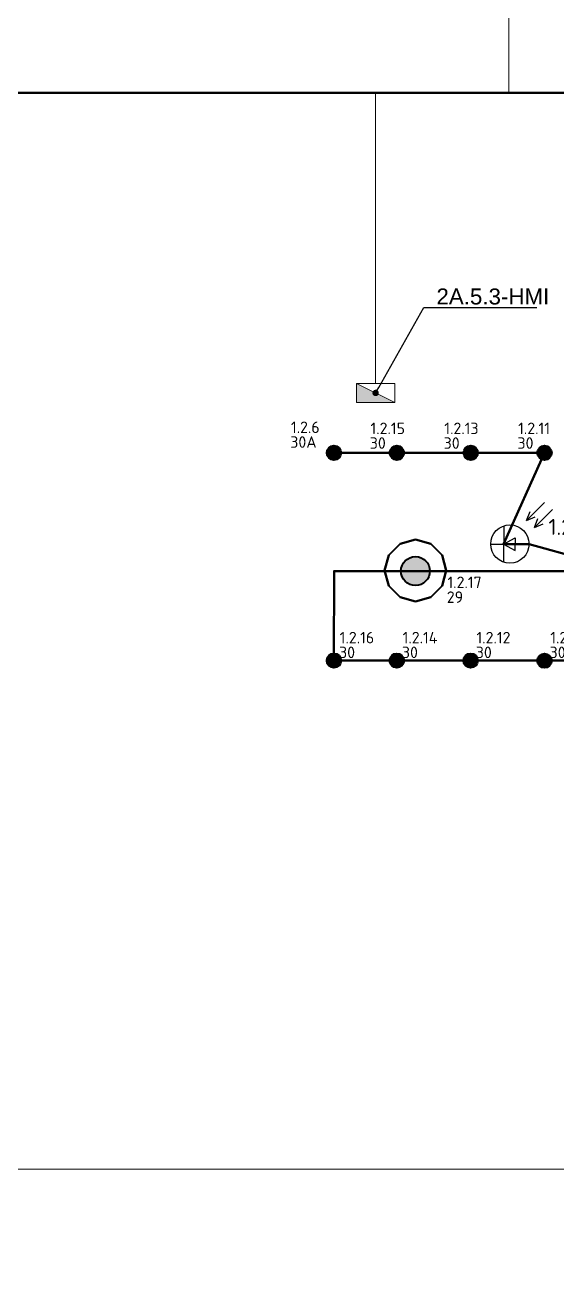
# Model space of a CAD drawing. Header units: millimetres. Extents: x -500444 to 437433, y -1435259 to 1593622.
# Drawn here: x -305616 to -297292, y -1395453 to -1375855 of the extents above; entities that cross this region are included whole.
import ezdxf
from ezdxf import colors
from ezdxf.entities.mleader import LeaderData, LeaderLine
from ezdxf.math import Vec2, Vec3

# ---------------------------------------------------------------- set-up
doc = ezdxf.new("R2010")
doc.units = ezdxf.units.MM
for name, color, linetype, lineweight in [('0_Авт.', 255, 'Continuous', 5), ('_АСУД_Щиты', 6, 'Continuous', 0), ('_Гр.ЩД-2A.4.9.I1.1', 6, 'Continuous', 50), ('_Гр.ЩД-2A.4.9.I1.2', 6, 'Continuous', 50), ('_освещение_dali', 3, 'Continuous', 50), ('A-ANNO-DIMS', 7, 'Continuous', 9), ('Светильники аварийные', 1, 'Continuous', 40)]:
    doc.layers.add(name, color=color, linetype=linetype, lineweight=lineweight)
doc.layers.add('DLX_FL2_LUM 38', color=7, linetype='Continuous', lineweight=40, true_color=0x030bfc)
doc.layers.add('сВЕтильники', color=7, linetype='Continuous', lineweight=40, true_color=0x0000f0)
doc.layers.add('Вставка', color=252, linetype='Continuous')
doc.styles.add('GOST 2.304', font='')
doc.styles.get("Standard").update_dxf_attribs({"font": 'arial.ttf'})
doc.styles.add('TableTextStyle', font='isocpeur.ttf', dxfattribs={"width": 0.9})
doc.styles.get('GOST 2.304').set_extended_font_data('GOST Common')
doc.linetypes.add('Truba', pattern='A,3e-05,[4,MSH_7,S=1,R=0,X=0,Y=0],-3.022072', length=3.022102)
doc.linetypes.add('Проводка в лотке', pattern='A,7.5,[130,ltypeshp.shx,S=0.5,R=0,X=0,Y=0],1,[130,ltypeshp.shx,S=1,R=90,X=0,Y=-0.5],1,[130,ltypeshp.shx,S=0.5,R=0,X=0,Y=0],7.5', length=17)
doc.dimstyles.new('М-200', dxfattribs={"dimtxt": 400, "dimasz": 160, "dimexe": 200, "dimexo": 400, "dimgap": 50, "dimtad": 1, "dimdec": 0, "dimzin": 0, "dimdsep": 46, "dimtxsty": 'GOST 2.304', "dimblk": 'ARCHTICK', "dimcen": 180, "dimdle": 200, "dimadec": 0, "dimazin": 0, "dimtfac": 1, "dimtdec": 0, "dimtmove": 1, "dimatfit": 0, "dimfxl": 1, "dimtolj": 1, "dimtzin": 0, "dimarcsym": 0})

# ---------------------------------------------------------------- blocks, each defined once
blk = doc.blocks.new('_ArchTick')
at = {"color": 0, "linetype": 'ByBlock', "const_width": 0.15}
blk.add_lwpolyline([(-0.5, -0.5), (0.5, 0.5)], dxfattribs=at)
blk = doc.blocks.new('*D57')
at = {"layer": 'A-ANNO-DIMS', "color": 0, "lineweight": -2, "transparency": 16777216}
for p, q in [((-404804, -221203), (-165504, -221203)), ((-404604, -221462), (-404604, -221403)), ((-165704, -221462), (-165704, -221403))]:
    blk.add_line(p, q, dxfattribs=at)
at = {"layer": 'Defpoints', "color": 0, "lineweight": 30, "transparency": 16777216}
for p in [(-404604, -221062), (-165704, -221062), (-165704, -221203)]:
    blk.add_point(p, dxfattribs=at)
at = {"layer": 'A-ANNO-DIMS', "color": 0, "lineweight": -2, "transparency": 16777216, "xscale": 160, "yscale": 160, "zscale": 160, "rotation": 180}
blk.add_blockref('_ArchTick', (-404604, -221203), dxfattribs=at)
at = {"layer": 'A-ANNO-DIMS', "color": 0, "lineweight": -2, "transparency": 16777216, "xscale": 160, "yscale": 160, "zscale": 160}
blk.add_blockref('_ArchTick', (-165704, -221203), dxfattribs=at)
at = {"layer": 'A-ANNO-DIMS', "color": 0, "transparency": 16777216, "insert": (-285154, -220953), "char_height": 400, "width": 850.41, "attachment_point": 5, "style": 'GOST 2.304'}
blk.add_mtext('\\A1;238900', dxfattribs=at)
blk = doc.blocks.new('A$C85fa3c5e')
at = {"layer": '0_Авт.', "color": 6, "lineweight": 25, "ltscale": 100}
for points in [[(5.42, 6.5), (2.59, 3.68), (3.15, 5.07)], [(5.42, 6.5), (2.59, 3.68), (3.98, 4.24)], [(6.66, 5.43), (3.83, 2.6), (4.39, 3.99)], [(6.66, 5.43), (3.83, 2.6), (5.22, 3.16)], [(-0.97, 2.84), (-0.98, -2.84)], [(-3, 0), (3, 0)], [(-0.98, 0), (0.85, 1), (0.85, -0.01)], [(-0.98, 0), (0.84, -1.02), (0.85, -0.01)]]:
    blk.add_lwpolyline(points, dxfattribs=at)
blk.add_circle((0, 0), 3, dxfattribs=at)
blk = doc.blocks.new('*U340')
h = blk.add_hatch(color=0)
h.dxf.hatch_style = 1
h.paths.add_polyline_path([(150, 300), (-150, 300), (-150, -300)])
at = {"color": 0}
blk.add_line((150, 300), (-150, -300), dxfattribs=at)
blk.add_lwpolyline([(150, 300), (150, -300), (-150, -300), (-150, 300)], close=True, dxfattribs=at)
blk = doc.blocks.new('_Dot')
at = {"color": 0, "linetype": 'ByBlock', "lineweight": -2}
blk.add_line((-0.5, 0), (-1, 0), dxfattribs=at)
at = {"color": 0, "linetype": 'ByBlock', "const_width": 0.5}
blk.add_lwpolyline([(-0.25, 0, 1), (0.25, 0, 1)], format="xyb", close=True, dxfattribs=at)
blk = doc.blocks.new('A$Cab2378fa')
at = {"lineweight": 25, "true_color": 0xfff5f5}
h = blk.add_hatch(color=7, dxfattribs=at)
h.dxf.hatch_style = 1
h.paths.add_polyline_path([(0, 0), (-142, -170, 0.174923), (3, -222, 0.197808), (162, -157)])
h.paths.add_polyline_path([(-163, 158), (0, 0), (148, 178, 0.175398), (3, 230, 0.209014)])
at = {"lineweight": 25}
h = blk.add_hatch(color=256, dxfattribs=at)
h.paths.add_polyline_path([(162, -157, 0.442338), (148, 178), (0, 0)])
h.paths.add_polyline_path([(-142, -170), (0, 0), (-163, 158, 0.430096)])
blk.add_circle((3, 4), 226)
blk = doc.blocks.new('A$C2267f1ef')
at = {"layer": 'сВЕтильники', "ltscale": 100, "xscale": 0.5, "yscale": 0.5, "zscale": 0.5}
for p in [(18367, 3805), (19523, 3805), (20678, 3805), (17382, 555), (18366, 555), (19521, 555), (20677, 553)]:
    blk.add_blockref('A$Cab2378fa', p, dxfattribs=at)
at = {"layer": 'сВЕтильники', "ltscale": 100}
blk.add_blockref('A$Cab2378fa', (18656, 1954), dxfattribs=at)
at = {"layer": 'Светильники аварийные', "ltscale": 100, "xscale": 0.5, "yscale": 0.5, "zscale": 0.5}
blk.add_blockref('A$Cab2378fa', (17383, 3805), dxfattribs=at)
blk = doc.blocks.new('Гр.ЩД-2A.4.9.I1.2')
at = {"layer": '_Гр.ЩД-2A.4.9.I1.2', "color": 18, "true_color": 0x000000, "style": 'TableTextStyle'}
for s, p in [('30А', (16701, 3886)), ('30', (17945, 3870)), ('30', (19101, 3870)), ('30', (20256, 3870)), ('29', (19150, 1460)), ('30', (17464, 596)), ('30', (18448, 596)), ('30', (19604, 596)), ('30', (20759, 596))]:
    blk.add_text(s, height=180, dxfattribs=at).set_placement(p)
at = {"layer": '_Гр.ЩД-2A.4.9.I1.2', "ltscale": 100, "style": 'TableTextStyle'}
for tag, p, height in [('S', (133020, 10478), 250), ('41А', (131128, 9464), 180), ('41', (132678, 9464), 180), ('41', (134228, 9464), 180), ('41', (135778, 9464), 180), ('42А', (118108, 7686), 180), ('42', (118268, 6140), 180), ('42А', (118202, 4647), 180), ('30А', (16711, 4116), 180), ('30', (17955, 4100), 180), ('30', (19111, 4100), 180), ('30', (20266, 4100), 180), ('30', (21421, 4100), 180), ('30', (22622, 4100), 180), ('S', (119811, 3783), 250), ('42', (118268, 3127), 180), ('S', (20741, 2524), 250), ('29', (19160, 1690), 180), ('29', (21928, 1690), 180), ('42', (118268, 1621), 180), ('30', (17474, 826), 180), ('30', (18458, 826), 180), ('30', (19614, 826), 180), ('30', (20769, 826), 180), ('30', (21924, 826), 180), ('30А', (23183, 608), 180)]:
    blk.add_attdef(tag, p, '', height=height, dxfattribs=at)
blk = doc.blocks.new('Оси200')
at = {"layer": 'A-ANNO-DIMS', "color": 253}
dim = blk.add_linear_dim(base=(-165703.8, -221203.3), p1=(-404603.8, -221061.9), p2=(-165703.8, -221062.3), dimstyle='М-200', dxfattribs=at)
dim.commit()
dim.dimension.update_dxf_attribs({"geometry": '*D57', "text_midpoint": (-285153.8, -220953.3)})
blk = doc.blocks.new('A$C20f07326')
at = {"layer": 'A-ANNO-DIMS', "color": 253}
blk.add_blockref('Оси200', (404603.7, 213803.6), dxfattribs=at)

msp = doc.modelspace()

# ---------------------------------------------------------------- block references
at = {"layer": 'Вставка', "linetype": 'Truba', "lineweight": 30, "ltscale": 100}
msp.add_blockref('A$C20f07326', (-318166, -1386354), dxfattribs=at)

# ---------------------------------------------------------------- next in the draw order: linework, layer by layer
at = {"layer": '_АСУД_Щиты', "ltscale": 100}
for points in [[(-299030, -1367380), (-299030, -1368621), (-298044, -1368621), (-298044, -1376918), (-228471, -1376918), (-228471, -1380119)], [(-307170, -1367950), (-307170, -1368621), (-298044, -1368621), (-298044, -1376918), (-228471, -1376918), (-228471, -1380119)], [(-300130, -1381460), (-300130, -1376918), (-228471, -1376918), (-228471, -1380119)]]:
    msp.add_lwpolyline(points, dxfattribs=at)
at = {"layer": '_Гр.ЩД-2A.4.9.I1.1', "ltscale": 100}
msp.add_lwpolyline([(-228471, -1376918), (-308097, -1376918), (-308097, -1372772)], dxfattribs=at)
at = {"layer": '_Гр.ЩД-2A.4.9.I1.2', "ltscale": 100}
msp.add_lwpolyline([(-228471, -1376918), (-297135, -1376653), (-297135, -1382524), (-295132, -1382548), (-295132, -1385797), (-300782, -1385797), (-300781, -1384396), (-296725, -1384396), (-296897, -1384207), (-297729, -1383974), (-298127, -1383974), (-297486, -1382547), (-300781, -1382546)], dxfattribs=at)
at = {"layer": 'DLX_FL2_LUM 38'}
for points in [[(-299925, -1384146, 0), (-299748, -1383969, 0)], [(-299748, -1383969, 0), (-299925, -1384146, 0)], [(-299748, -1383969, 0), (-299925, -1384146, 0)], [(-299925, -1384146, 0), (-299748, -1383969, 0)], [(-299748, -1383969, 0), (-299507, -1383905, 0)], [(-299507, -1383905, 0), (-299748, -1383969, 0)], [(-299507, -1383905, 0), (-299748, -1383969, 0)], [(-299748, -1383969, 0), (-299507, -1383905, 0)], [(-299507, -1383905, 0), (-299266, -1383969, 0)], [(-299266, -1383969, 0), (-299507, -1383905, 0)], [(-299266, -1383969, 0), (-299507, -1383905, 0)], [(-299507, -1383905, 0), (-299266, -1383969, 0)], [(-299266, -1383969, 0), (-299089, -1384146, 0)], [(-299089, -1384146, 0), (-299266, -1383969, 0)], [(-299089, -1384146, 0), (-299266, -1383969, 0)], [(-299266, -1383969, 0), (-299089, -1384146, 0)], [(-299989, -1384387, 0), (-299925, -1384146, 0)], [(-299925, -1384146, 0), (-299989, -1384387, 0)], [(-299925, -1384146, 0), (-299989, -1384387, 0)], [(-299989, -1384387, 0), (-299925, -1384146, 0)], [(-299089, -1384146, 0), (-299024, -1384387, 0)], [(-299024, -1384387, 0), (-299089, -1384146, 0)], [(-299024, -1384387, 0), (-299089, -1384146, 0)], [(-299089, -1384146, 0), (-299024, -1384387, 0)], [(-299925, -1384628, 0), (-299989, -1384387, 0)], [(-299989, -1384387, 0), (-299925, -1384628, 0)], [(-299989, -1384387, 0), (-299925, -1384628, 0)], [(-299925, -1384628, 0), (-299989, -1384387, 0)], [(-299024, -1384387, 0), (-299089, -1384628, 0)], [(-299089, -1384628, 0), (-299024, -1384387, 0)], [(-299089, -1384628, 0), (-299024, -1384387, 0)], [(-299024, -1384387, 0), (-299089, -1384628, 0)], [(-299748, -1384805, 0), (-299925, -1384628, 0)], [(-299925, -1384628, 0), (-299748, -1384805, 0)], [(-299925, -1384628, 0), (-299748, -1384805, 0)], [(-299748, -1384805, 0), (-299925, -1384628, 0)], [(-299089, -1384628, 0), (-299266, -1384805, 0)], [(-299266, -1384805, 0), (-299089, -1384628, 0)], [(-299266, -1384805, 0), (-299089, -1384628, 0)], [(-299089, -1384628, 0), (-299266, -1384805, 0)], [(-299507, -1384870, 0), (-299748, -1384805, 0)], [(-299748, -1384805, 0), (-299507, -1384870, 0)], [(-299748, -1384805, 0), (-299507, -1384870, 0)], [(-299507, -1384870, 0), (-299748, -1384805, 0)], [(-299266, -1384805, 0), (-299507, -1384870, 0)], [(-299507, -1384870, 0), (-299266, -1384805, 0)], [(-299507, -1384870, 0), (-299266, -1384805, 0)], [(-299266, -1384805, 0), (-299507, -1384870, 0)]]:
    msp.add_polyline3d(points, dxfattribs=at)

# ---------------------------------------------------------------- next in the draw order: block references
at = {"layer": '0_Авт.', "color": 1, "rotation": 89.99999999999999}
msp.add_blockref('*U340', (-300130, -1381610), dxfattribs=at)
at = {"layer": '0_Авт.', "color": 3, "linetype": 'Проводка в лотке', "ltscale": 100, "xscale": 100, "yscale": 100, "zscale": 100}
msp.add_blockref('A$C85fa3c5e', (-298029, -1383974), dxfattribs=at)
at = {"layer": '_Гр.ЩД-2A.4.9.I1.2'}
ref = msp.add_blockref('Гр.ЩД-2A.4.9.I1.2', (-318166, -1386354), dxfattribs=at)
ref.add_attrib('S', '1.2.19', (-297425, -1383830), dxfattribs={"ltscale": 100, "height": 250, "style": 'TableTextStyle'})
ref.add_attrib('29', '1.2.17', (-299006, -1384663), dxfattribs={"ltscale": 100, "height": 180, "style": 'TableTextStyle'})
ref.add_attrib('30', '1.2.10', (-297397, -1385527), dxfattribs={"ltscale": 100, "height": 180, "style": 'TableTextStyle'})
ref.add_attrib('30', '1.2.11', (-297900, -1382254), dxfattribs={"ltscale": 100, "height": 180, "style": 'TableTextStyle'})
ref.add_attrib('30', '1.2.12', (-298552, -1385527), dxfattribs={"ltscale": 100, "height": 180, "style": 'TableTextStyle'})
ref.add_attrib('30', '1.2.13', (-299055, -1382254), dxfattribs={"ltscale": 100, "height": 180, "style": 'TableTextStyle'})
ref.add_attrib('30', '1.2.14', (-299707, -1385527), dxfattribs={"ltscale": 100, "height": 180, "style": 'TableTextStyle'})
ref.add_attrib('30', '1.2.15', (-300210, -1382254), dxfattribs={"ltscale": 100, "height": 180, "style": 'TableTextStyle'})
ref.add_attrib('30', '1.2.16', (-300692, -1385527), dxfattribs={"ltscale": 100, "height": 180, "style": 'TableTextStyle'})
ref.add_attrib('30А', '1.2.6', (-301455, -1382237), dxfattribs={"ltscale": 100, "height": 180, "style": 'TableTextStyle'})
at = {"layer": '_освещение_dali', "ltscale": 100}
msp.add_blockref('A$C2267f1ef', (-318166, -1386354), dxfattribs=at)

# ---------------------------------------------------------------- next in the draw order: leaders
at = {"layer": '0_Авт.', "color": 1}
ml = msp.add_multileader_mtext('Standard', dxfattribs=at)
ml.set_content('2А.5.3-HMI', color=1)
ml.set_leader_properties()
ml.set_arrow_properties(name='DOT')
ml.build(insert=Vec2(0, 0))
ml.multileader.update_dxf_attribs({"has_dogleg": 0, "text_left_attachment_type": 6, "text_right_attachment_type": 6, "arrow_head_size": 100})
ctx = ml.context
ctx.base_point, ctx.char_height, ctx.arrow_head_size, ctx.landing_gap_size, ctx.plane_origin = Vec3(-299378, -1380276), 250, 100, 200, Vec3(-220739, -1253761)
ctx.left_attachment, ctx.right_attachment = 6, 6
notes = []
notes.append((ctx, [(0, (1, 1, 0), (-299386, -1380276), (1, 0), 8, [(1, [(-300130, -1381610)], 0, [])])]))
ctx.mtext.insert, ctx.mtext.width, ctx.mtext.flow_direction = Vec3(-299178, -1379976), 1553.83, 5
for ctx, leaders in notes:
    for number, flags, end, landing, length, lines in leaders:
        leader = LeaderData()
        leader.index, (leader.has_last_leader_line, leader.has_dogleg_vector, leader.attachment_direction) = number, flags
        leader.last_leader_point, leader.dogleg_vector, leader.dogleg_length = Vec3(end), Vec3(landing), length
        for number, points, colour, breaks in lines:
            line = LeaderLine()
            line.index, line.vertices, line.color, line.breaks = number, Vec3.list(points), colors.encode_raw_color(colour), breaks
            leader.lines.append(line)
        ctx.leaders.append(leader)

doc.saveas('drawing.dxf')
